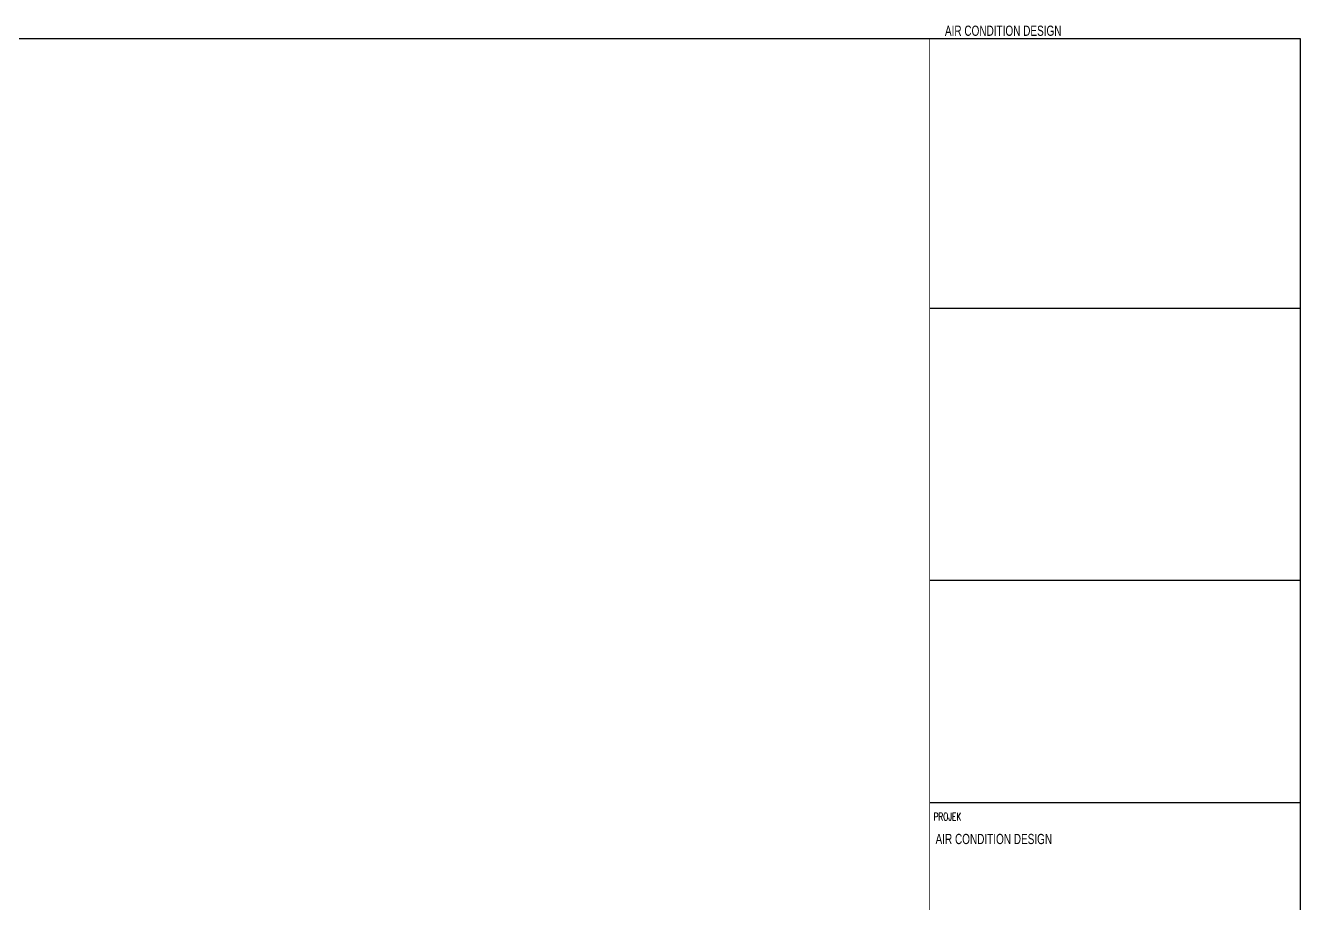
# Model space of a CAD drawing. Header units: inches. Extents: x 14 to 94880, y -4 to 65361.
# Drawn here: x 47447 to 94880, y 32679 to 65361 of the extents above; entities that cross this region are included whole.
import ezdxf

# ---------------------------------------------------------------- set-up
doc = ezdxf.new("R2010")
doc.units = ezdxf.units.IN
doc.header["$MEASUREMENT"] = 0
for name, color, linetype in [('BORDER', 6, 'Continuous'), ('dmension', 4, 'Continuous'), ('dxt_text', 4, 'Continuous'), ('t.block', 4, 'Continuous')]:
    doc.layers.add(name, color=color, linetype=linetype)
doc.styles.add('SANSSERIF', font='SAS_____.pfb', dxfattribs={"width": 0.7, "height": 700})
doc.styles.add('TEXT25', font='SIMPLEX.shx', dxfattribs={"width": 0.7, "height": 62.5})

msp = doc.modelspace()

# ---------------------------------------------------------------- linework, layer by layer
at = {"layer": 'dmension', "ltscale": 100, "const_width": 23}
msp.add_lwpolyline([(81080, 64871), (81080, 8), (94869, 8), (94869, 64871), (81080, 64871)], dxfattribs=at)
at = {"layer": 't.block', "color": 7, "linetype": 'Continuous'}
msp.add_line((94869, 64871), (94869, 8), dxfattribs=at)
at = {"layer": 't.block', "color": 7}
for p, q in [((94876, 54832), (81081, 54832)), ((94876, 44699), (81081, 44699)), ((94876, 36426), (81081, 36426))]:
    msp.add_line(p, q, dxfattribs=at)
at = {"layer": 't.block', "color": 7, "ltscale": 0.5}
msp.add_lwpolyline([(94869, 8), (14, 8), (14, 64871), (94869, 64871)], close=True, dxfattribs=at)

# ---------------------------------------------------------------- texts
at = {"layer": 'BORDER', "color": 7, "lineweight": 100, "style": 'SANSSERIF', "width": 0.7}
for p in [(81653, 64976), (81304, 34891)]:
    msp.add_text('AIR CONDITION DESIGN', height=380, dxfattribs=at).set_placement(p)
at = {"layer": 'dxt_text', "style": 'TEXT25', "width": 0.7}
msp.add_text('PROJEK ', height=287.5, dxfattribs=at).set_placement((81227, 35770))

doc.saveas('drawing.dxf')
